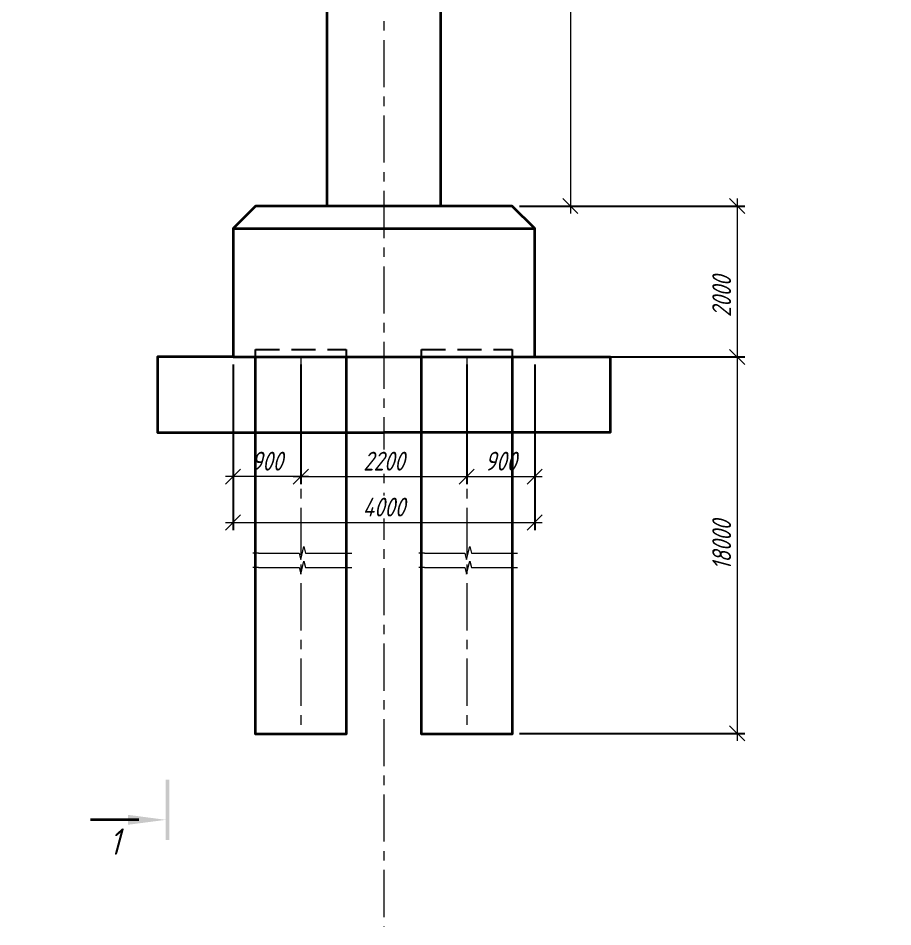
# Model space of a CAD drawing. Header units: millimetres. Extents: x 263685 to 14136308, y -2404013 to 2433772.
# Drawn here: x 7182962 to 7194559, y 817271 to 829316 of the extents above; entities that cross this region are included whole.
import ezdxf
from ezdxf.enums import TextEntityAlignment as Align

# ---------------------------------------------------------------- set-up
doc = ezdxf.new("R2010")
doc.units = ezdxf.units.MM
doc.linetypes.add('невидимая', pattern=[9.525, 6.35, -3.175])
doc.linetypes.add('осевая', pattern=[2, 1.25, -0.25, 0.25, -0.25])
for name, color, linetype, lineweight in [('1-Бетон', 106, 'Continuous', 35), ('ИС_TXT_ЗГЛ', 1, 'Continuous', 35), ('ИС_Основная', 7, 'Continuous', 35), ('ИС_Ось', 3, 'осевая', 18), ('ИС_Размер', 3, 'Continuous', 18), ('ИС_Тонкая', 3, 'Continuous', 18)]:
    doc.layers.add(name, color=color, linetype=linetype, lineweight=lineweight)
doc.layers.add('ИС_Невидимая', color=4, linetype='невидимая')
doc.styles.add('0', font='isocpeur.ttf', dxfattribs={"width": 0.8, "oblique": 15})
doc.dimstyles.new('М100', dxfattribs={"dimscale": 100, "dimtxt": 2.5, "dimasz": 2, "dimexe": 1, "dimexo": 1, "dimgap": 0.8, "dimtad": 1, "dimdec": 0, "dimzin": 0, "dimdsep": 46, "dimtxsty": '0', "dimblk": 'OBLIQUE', "dimcen": 0.09, "dimdle": 1, "dimclrd": 256, "dimclre": 256, "dimclrt": 256, "dimadec": 4, "dimazin": 0, "dimtfac": 1, "dimtdec": 0, "dimtmove": 1, "dimatfit": 2, "dimfxl": 1, "dimtolj": 1, "dimtzin": 0, "dimlwd": -1, "dimarcsym": 0})

# ---------------------------------------------------------------- blocks, each defined once
blk = doc.blocks.new('_OBLIQUE')
at = {"color": 0, "linetype": 'ByBlock', "lineweight": -2}
blk.add_line((0.5, 0.5), (-0.5, -0.5), dxfattribs=at)
blk = doc.blocks.new('*D1842')
at = {"layer": 'Defpoints', "color": 0, "transparency": 16777216}
for p in [(7188811, 836826), (7189511, 826826), (7190284, 826826)]:
    blk.add_point(p, dxfattribs=at)
at = {"layer": 'ИС_Размер', "transparency": 16777216}
blk.add_line((7190284, 836926), (7190284, 826726), dxfattribs=at)
at = {"layer": 'ИС_Размер', "lineweight": -2, "transparency": 16777216}
for p, q in [((7188911, 836826), (7190384, 836826)), ((7189611, 826826), (7190384, 826826))]:
    blk.add_line(p, q, dxfattribs=at)
at = {"layer": 'ИС_Размер', "transparency": 16777216, "xscale": 200, "yscale": 200, "zscale": 200}
for p, rotation in [((7190284, 836826), 90), ((7190284, 826826), 270)]:
    blk.add_blockref('_OBLIQUE', p, dxfattribs=dict(at, rotation=rotation))
at = {"layer": 'ИС_Размер', "transparency": 16777216, "insert": (7190079, 831826), "char_height": 250, "width": 1403.17, "attachment_point": 5, "rotation": 90, "style": '0'}
blk.add_mtext('\\A1;10000', dxfattribs=at)
blk = doc.blocks.new('*U1944')
for p, q in [((-3.8, 27.23), (-10.2, 27.23)), ((-3.8, -193.74), (-10.2, -193.74))]:
    blk.add_line(p, q)
for points in [[(0.25, 29.89), (-0.25, 29.89), (0.25, 21.89), (-0.25, 21.89)], [(-5.2, 27.89), (-0.2, 27.23), (-5.2, 27.23), (-5.2, 26.57)], [(0.25, -188.4), (-0.25, -188.4), (0.25, -196.4), (-0.25, -196.4)], [(-5.2, -193.08), (-0.2, -193.74), (-5.2, -193.74), (-5.2, -194.39)]]:
    blk.add_solid(points)
at = {"style": '0', "oblique": 15, "width": 0.8}
for tag, p in [('ВЕРХ', (-7.06, 30.01)), ('НИЗ', (-7, -196.63))]:
    blk.add_attdef(tag, text='', height=3.5, dxfattribs=at).set_placement(p, align=Align.MIDDLE_CENTER)
blk = doc.blocks.new('*D2115')
at = {"layer": 'Defpoints', "color": 0, "transparency": 16777216}
for p in [(7189811, 826826), (7191111, 824826), (7192495, 824826)]:
    blk.add_point(p, dxfattribs=at)
at = {"layer": 'ИС_Размер', "transparency": 16777216}
blk.add_line((7192495, 826926), (7192495, 824726), dxfattribs=at)
at = {"layer": 'ИС_Размер', "lineweight": -2, "transparency": 16777216}
for p, q in [((7189911, 826826), (7192595, 826826)), ((7191211, 824826), (7192595, 824826))]:
    blk.add_line(p, q, dxfattribs=at)
at = {"layer": 'ИС_Размер', "transparency": 16777216, "xscale": 200, "yscale": 200, "zscale": 200}
for p, rotation in [((7192495, 826826), 90), ((7192495, 824826), 270)]:
    blk.add_blockref('_OBLIQUE', p, dxfattribs=dict(at, rotation=rotation))
at = {"layer": 'ИС_Размер', "transparency": 16777216, "insert": (7192290, 825626), "char_height": 250, "attachment_point": 5, "rotation": 90, "style": '0'}
blk.add_mtext('\\A1;2000', dxfattribs=at)
blk = doc.blocks.new('*D2110')
at = {"layer": 'Defpoints', "color": 0, "transparency": 16777216}
for p in [(7189811, 824826), (7189510, 819835), (7192495, 819835)]:
    blk.add_point(p, dxfattribs=at)
at = {"layer": 'ИС_Размер', "transparency": 16777216}
blk.add_line((7192495, 824926), (7192495, 819735), dxfattribs=at)
at = {"layer": 'ИС_Размер', "lineweight": -2, "transparency": 16777216}
for p, q in [((7189911, 824826), (7192595, 824826)), ((7189610, 819835), (7192595, 819835))]:
    blk.add_line(p, q, dxfattribs=at)
at = {"layer": 'ИС_Размер', "transparency": 16777216, "xscale": 200, "yscale": 200, "zscale": 200}
for p, rotation in [((7192495, 824826), 90), ((7192495, 819835), 270)]:
    blk.add_blockref('_OBLIQUE', p, dxfattribs=dict(at, rotation=rotation))
at = {"layer": 'ИС_Размер', "transparency": 16777216, "insert": (7192290, 822330), "char_height": 250, "width": 1324.59, "attachment_point": 5, "rotation": 90, "style": '0'}
blk.add_mtext('\\A1;18000', dxfattribs=at)
blk = doc.blocks.new('*D2111')
at = {"layer": 'Defpoints', "color": 0, "transparency": 16777216}
for p in [(7188910, 824826), (7189811, 824826), (7189811, 823239)]:
    blk.add_point(p, dxfattribs=at)
at = {"layer": 'ИС_Размер', "lineweight": -2, "transparency": 16777216}
for p, q in [((7188910, 824726), (7188910, 823139)), ((7189811, 824726), (7189811, 823139))]:
    blk.add_line(p, q, dxfattribs=at)
at = {"layer": 'ИС_Размер', "transparency": 16777216}
blk.add_line((7188810, 823239), (7189911, 823239), dxfattribs=at)
at = {"layer": 'ИС_Размер', "transparency": 16777216, "xscale": 200, "yscale": 200, "zscale": 200, "rotation": 180}
blk.add_blockref('_OBLIQUE', (7188910, 823239), dxfattribs=at)
at = {"layer": 'ИС_Размер', "transparency": 16777216, "xscale": 200, "yscale": 200, "zscale": 200}
blk.add_blockref('_OBLIQUE', (7189811, 823239), dxfattribs=at)
at = {"layer": 'ИС_Размер', "transparency": 16777216, "insert": (7189361, 823444), "char_height": 250, "attachment_point": 5, "style": '0'}
blk.add_mtext('\\A1;900', dxfattribs=at)
blk = doc.blocks.new('*D2112')
at = {"layer": 'Defpoints', "color": 0, "transparency": 16777216}
for p in [(7185811, 824826), (7186710, 824826), (7185811, 823239)]:
    blk.add_point(p, dxfattribs=at)
at = {"layer": 'ИС_Размер', "lineweight": -2, "transparency": 16777216}
for p, q in [((7185811, 824726), (7185811, 823139)), ((7186710, 824726), (7186710, 823139))]:
    blk.add_line(p, q, dxfattribs=at)
at = {"layer": 'ИС_Размер', "transparency": 16777216}
blk.add_line((7186810, 823239), (7185711, 823239), dxfattribs=at)
at = {"layer": 'ИС_Размер', "transparency": 16777216, "xscale": 200, "yscale": 200, "zscale": 200, "rotation": 180}
blk.add_blockref('_OBLIQUE', (7185811, 823239), dxfattribs=at)
at = {"layer": 'ИС_Размер', "transparency": 16777216, "xscale": 200, "yscale": 200, "zscale": 200}
blk.add_blockref('_OBLIQUE', (7186710, 823239), dxfattribs=at)
at = {"layer": 'ИС_Размер', "transparency": 16777216, "insert": (7186261, 823444), "char_height": 250, "attachment_point": 5, "style": '0'}
blk.add_mtext('\\A1;900', dxfattribs=at)
blk = doc.blocks.new('*D2113')
at = {"layer": 'Defpoints', "color": 0, "transparency": 16777216}
for p in [(7185811, 824826), (7189811, 824826), (7189811, 822630)]:
    blk.add_point(p, dxfattribs=at)
at = {"layer": 'ИС_Размер', "lineweight": -2, "transparency": 16777216}
for p, q in [((7185811, 824726), (7185811, 822530)), ((7189811, 824726), (7189811, 822530))]:
    blk.add_line(p, q, dxfattribs=at)
at = {"layer": 'ИС_Размер', "transparency": 16777216}
blk.add_line((7185711, 822630), (7189911, 822630), dxfattribs=at)
at = {"layer": 'ИС_Размер', "transparency": 16777216, "xscale": 200, "yscale": 200, "zscale": 200, "rotation": 180}
blk.add_blockref('_OBLIQUE', (7185811, 822630), dxfattribs=at)
at = {"layer": 'ИС_Размер', "transparency": 16777216, "xscale": 200, "yscale": 200, "zscale": 200}
blk.add_blockref('_OBLIQUE', (7189811, 822630), dxfattribs=at)
at = {"layer": 'ИС_Размер', "transparency": 16777216, "insert": (7187811, 822835), "char_height": 250, "attachment_point": 5, "style": '0', "bg_fill": 3, "box_fill_scale": 1.1, "bg_fill_color": 256, "bg_fill_true_color": 13158600, "bg_fill_transparency": 0}
blk.add_mtext('\\A1;4000', dxfattribs=at)
blk = doc.blocks.new('*D2114')
at = {"layer": 'Defpoints', "color": 0, "transparency": 16777216}
for p in [(7186710, 824826), (7188910, 824826), (7188910, 823239)]:
    blk.add_point(p, dxfattribs=at)
at = {"layer": 'ИС_Размер', "lineweight": -2, "transparency": 16777216}
for p, q in [((7186710, 824726), (7186710, 823139)), ((7188910, 824726), (7188910, 823139))]:
    blk.add_line(p, q, dxfattribs=at)
at = {"layer": 'ИС_Размер', "transparency": 16777216}
blk.add_line((7186610, 823239), (7189010, 823239), dxfattribs=at)
at = {"layer": 'ИС_Размер', "transparency": 16777216, "xscale": 200, "yscale": 200, "zscale": 200, "rotation": 180}
blk.add_blockref('_OBLIQUE', (7186710, 823239), dxfattribs=at)
at = {"layer": 'ИС_Размер', "transparency": 16777216, "xscale": 200, "yscale": 200, "zscale": 200}
blk.add_blockref('_OBLIQUE', (7188910, 823239), dxfattribs=at)
at = {"layer": 'ИС_Размер', "transparency": 16777216, "insert": (7187811, 823444), "char_height": 250, "attachment_point": 5, "style": '0', "bg_fill": 3, "box_fill_scale": 1.1, "bg_fill_color": 256, "bg_fill_true_color": 13158600, "bg_fill_transparency": 0}
blk.add_mtext('\\A1;2200', dxfattribs=at)
blk = doc.blocks.new('*U2106')
at = {"color": 0, "linetype": 'ByBlock', "lineweight": -2}
for p, q in [((21.87, 0), (0, 0)), ((47.23, 0), (25.37, 0)), ((47.23, 0), (50.23, 0)), ((0, 0), (-3, 0))]:
    blk.add_line(p, q, dxfattribs=at)
blk.add_lwpolyline([(25.37, 0), (24.49, -3.5), (22.74, 3.5), (21.87, 0)], dxfattribs=at)
blk = doc.blocks.new('*U2107')
at = {"color": 0, "linetype": 'ByBlock', "lineweight": -2}
for p, q in [((21.87, 0), (0, 0)), ((47.23, 0), (25.37, 0)), ((47.23, 0), (50.23, 0)), ((0, 0), (-3, 0))]:
    blk.add_line(p, q, dxfattribs=at)
blk.add_lwpolyline([(25.37, 0), (24.49, -3.5), (22.74, 3.5), (21.87, 0)], dxfattribs=at)
blk = doc.blocks.new('*U2109')
at = {"layer": 'ИС_Невидимая', "ltscale": 50}
for points in [[(-618, 2550), (582, 2550), (582, 2450)], [(-618, 2450), (-618, 2550)]]:
    blk.add_lwpolyline(points, dxfattribs=at)
at = {"layer": 'ИС_Основная'}
blk.add_lwpolyline([(582, 2450), (582, -2550), (-618, -2550), (-618, 2450)], dxfattribs=at)
at = {"layer": 'ИС_Ось', "ltscale": 500}
blk.add_lwpolyline([(-18, 2450), (-18, -2550)], dxfattribs=at)
at = {"layer": 'ИС_Тонкая', "xscale": -24.62300410485155, "yscale": 24.62300410485155, "zscale": 24.62300410485155}
for name, p in [('*U2106', (582, -150)), ('*U2107', (582, -342))]:
    blk.add_blockref(name, p, dxfattribs=at)
blk = doc.blocks.new('*U2108')
at = {"layer": '1-Бетон', "color": 0, "linetype": 'ByBlock', "lineweight": -2, "transparency": 16777216}
for p in [(0, 0), (2200, 0)]:
    blk.add_blockref('*U2109', p, dxfattribs=at)

msp = doc.modelspace()

# ---------------------------------------------------------------- linework, layer by layer
at = {"layer": '1-Бетон'}
msp.add_lwpolyline([(7187060.8453, 836825.5654), (7188560.8453, 836825.5654), (7188560.8453, 826825.6318), (7187060.8453, 826825.6318)], close=True, dxfattribs=at)
at = {"layer": 'ИС_Основная'}
for points in [[(7185810.8079, 826525.6511), (7189810.8527, 826525.6124)], [(7185810.6625, 824825.6318), (7184810.6625, 824825.6318), (7184810.6625, 823825.6318), (7187810.8453, 823825.6318)]]:
    msp.add_lwpolyline(points, dxfattribs=at)
at = {"layer": 'ИС_Ось', "ltscale": 500}
msp.add_line((7187810.8453, 837025.6318), (7187810.8453, 817270.8216), dxfattribs=at)

# ---------------------------------------------------------------- block references
at = {"layer": 'ИС_TXT_ЗГЛ', "ltscale": 200, "xscale": 100, "yscale": 100, "zscale": 100}
msp.add_blockref('*U1944', (7184940.8155, 838063.0088), dxfattribs=at).add_auto_attribs({'ВЕРХ': '1', 'НИЗ': '1'})

# ---------------------------------------------------------------- dimensions: what is measured, and where the dimension line sits
at = {"layer": 'ИС_Размер'}
dim = msp.add_linear_dim(base=(7190283.7376, 826825.6318), p1=(7188810.8453, 836825.5654), p2=(7189510.8453, 826825.6318), angle=90, dimstyle='М100', dxfattribs=at)
dim.commit()
dim.dimension.update_dxf_attribs({"geometry": '*D1842', "text_midpoint": (7190078.7376, 831825.5986)})
dim = msp.add_linear_dim(base=(7192494.7618, 824825.6318), p1=(7189810.8453, 826825.6318), p2=(7191111.0025, 824825.6318), angle=90, dimstyle='М100', dxfattribs=at)
dim.commit()
dim.dimension.update_dxf_attribs({"geometry": '*D2115', "text_midpoint": (7192494.7618, 825625.6318), "dimtype": 160})
dim = msp.add_linear_dim(base=(7192494.7618, 819835.0456), p1=(7189810.844, 824825.6318), p2=(7189510.4786, 819835.0456), angle=90, text='18000', dimstyle='М100', dxfattribs=at)
dim.commit()
dim.dimension.update_dxf_attribs({"geometry": '*D2110', "text_midpoint": (7192289.7618, 822330.3387)})

# ---------------------------------------------------------------- next in the draw order: dimensions: what is measured, and where the dimension line sits
dim = msp.add_linear_dim(base=(7189810.844, 822629.5147), p1=(7185810.6625, 824825.6318), p2=(7189810.844, 824825.6347), dimstyle='М100', override={"dimtfill": 1}, dxfattribs=at)
dim.commit()
dim.dimension.update_dxf_attribs({"geometry": '*D2113', "text_midpoint": (7187810.7532, 822834.5147)})

# ---------------------------------------------------------------- next in the draw order: dimensions: what is measured, and where the dimension line sits
dim = msp.add_linear_dim(base=(7188910.4786, 823238.8417), p1=(7186710.4786, 824825.5937), p2=(7188910.4786, 824825.5937), dimstyle='М100', override={"dimtfill": 1}, dxfattribs=at)
dim.commit()
dim.dimension.update_dxf_attribs({"geometry": '*D2114', "text_midpoint": (7187810.8453, 823238.8417), "dimtype": 160})

# ---------------------------------------------------------------- next in the draw order: linework, layer by layer
at = {"layer": 'ИС_Основная'}
for points in [[(7185810.8166, 824825.6318), (7189810.844, 824825.6318), (7189810.8605, 826525.6318), (7189510.8634, 826825.6318), (7186110.8273, 826825.6318), (7185810.8244, 826525.6318), (7185810.8079, 824825.6318)], [(7189811.0282, 824825.6318), (7190811.0282, 824825.6318), (7190811.0282, 823825.6318), (7187810.8453, 823825.6318)]]:
    msp.add_lwpolyline(points, dxfattribs=at)

# ---------------------------------------------------------------- next in the draw order: block references
at = {"layer": '1-Бетон'}
msp.add_blockref('*U2108', (7186728.9459, 822375.5937), dxfattribs=at)

# ---------------------------------------------------------------- next in the draw order: dimensions: what is measured, and where the dimension line sits
at = {"layer": 'ИС_Размер'}
for base, p1, p2, picture, middle in [((7185810.6625, 823238.8417), (7186710.4786, 824825.5937), (7185810.6625, 824825.6318), '*D2112', (7186260.5706, 823238.8417)), ((7189810.844, 823238.8417), (7188910.4786, 824825.5937), (7189810.844, 824825.6318), '*D2111', (7189360.6613, 823238.8417))]:
    dim = msp.add_linear_dim(base=base, p1=p1, p2=p2, dimstyle='М100', dxfattribs=at)
    dim.commit()
    dim.dimension.update_dxf_attribs({"geometry": picture, "text_midpoint": middle, "dimtype": 160})

doc.saveas('drawing.dxf')
